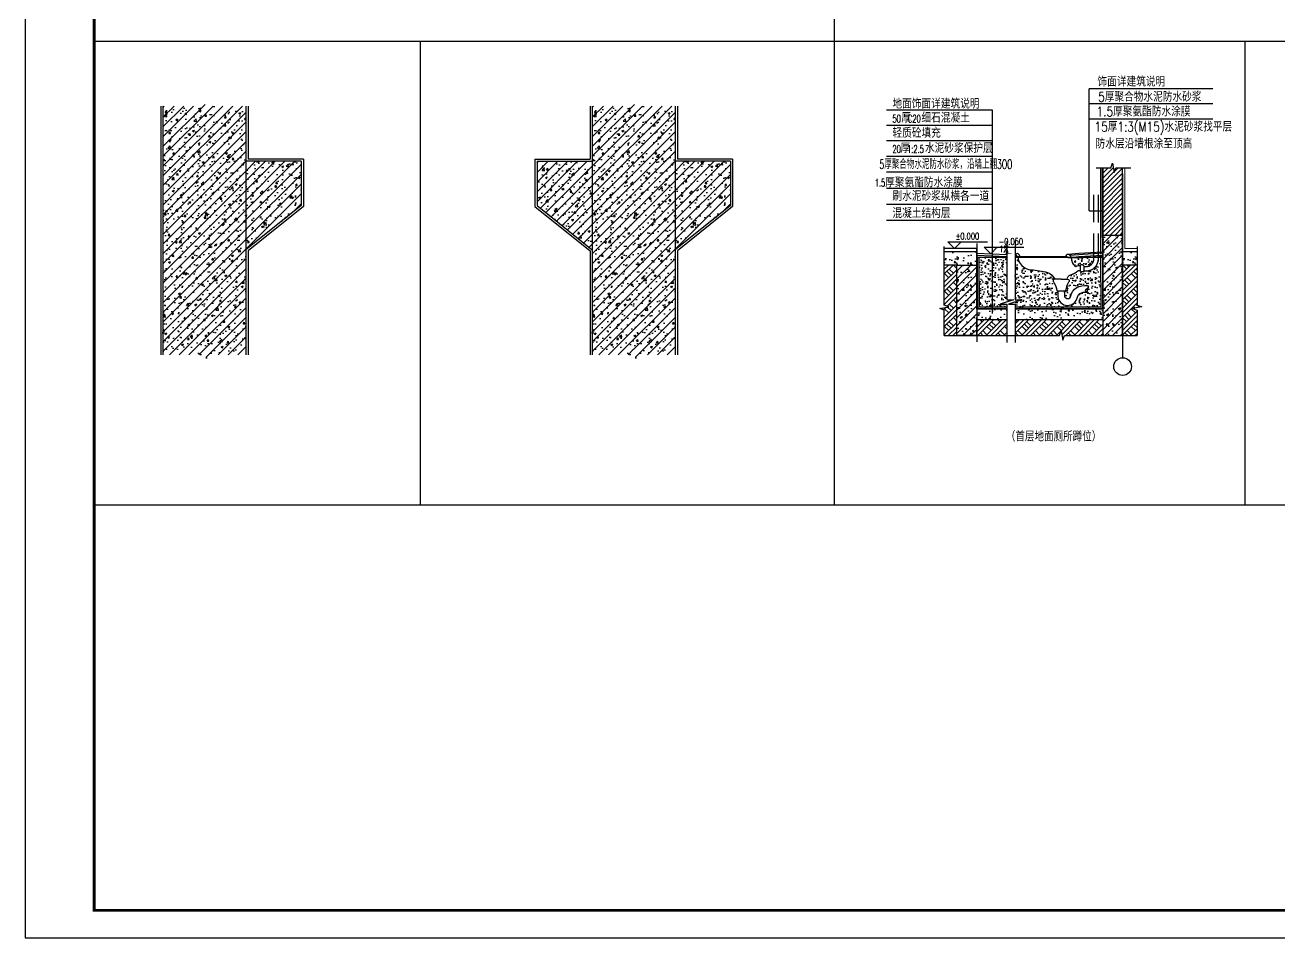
# Model space of a CAD drawing. Extents: x -1041549 to 749950, y -354245 to 17554.
# Drawn here: x 349908 to 361252, y -211190 to -202928 of the extents above; entities that cross this region are included whole.
import ezdxf
from ezdxf.enums import TextEntityAlignment as Align

# ---------------------------------------------------------------- set-up
doc = ezdxf.new("R2010")
doc.units = 0
doc.header["$LTSCALE"] = 1000
doc.header["$MEASUREMENT"] = 0
doc.linetypes.add('DASH', pattern=[0.35, 0.25, -0.1])
for name, color, linetype in [('08', 8, 'Continuous'), ('8', 8, 'Continuous'), ('9', 9, 'Continuous'), ('AXIS', 3, 'Continuous'), ('AXIS_TEXT', 7, 'Continuous'), ('DIM_ELEV', 3, 'Continuous'), ('DIM_SYMB', 3, 'Continuous'), ('DOTE', 1, 'Continuous'), ('PUB_DIM', 3, 'Continuous'), ('PUB_TEXT', 7, 'Continuous'), ('PUB_TITLE', 4, 'Continuous'), ('WALL', 4, 'Continuous'), ('填充', 8, 'Continuous')]:
    doc.layers.add(name, color=color, linetype=linetype)
doc.layers.add('看线', color=253, linetype='Continuous', lineweight=13)
doc.styles.add('_TCH_DIM', font='SIMPLEX', dxfattribs={"bigfont": 'GBCBIG'})
doc.styles.add('COMPLEX', font='COMPLEX')
doc.styles.add('HZ', font='rs.shx', dxfattribs={"width": 0.8, "bigfont": 'hztxt.shx'})
doc.styles.add('天正', font='SIMPLEX', dxfattribs={"width": 0.8, "bigfont": 'HZTXT'})
pattern_1 = [(50, (-901637.97, -373493.3), (91.0923345, -7.9695428), [9.525, -104.775]), (355, (-901637.97, -373493.3), (-17.621413, 95.5283214), [7.62, -83.82]), (100.451, (-901630.38, -373493.96), (73.471251, 87.558344), [8.095, -89.045]), (46.1842, (-901637.97, -373467.9), (135.53952, -21.021164), [14.2875, -157.1625]), (96.6356, (-901626.68, -373469.65), (118.702117, 123.712778), [12.1425, -133.5675]), (351.184, (-901637.97, -373467.9), (118.702303, 123.712559), [11.43, -125.73]), (21, (-901625.27, -373474.25), (75.80744, -51.1327593), [9.525, -104.775]), (326, (-901625.27, -373474.25), (30.901014, 92.093983), [7.62, -83.82]), (71.4514, (-901618.95, -373478.51), (106.7082454, 40.961429), [8.095, -89.045]), (37.5, (-901637.97, -373493.3), (1.5443016, 42.2775194), [0, -82.804, 0, -85.09, 0, -84.1375]), (7.5, (-901637.97, -373493.3), (33.4098313, 50.0902874), [0, -48.514, 0, -80.899, 0, -32.0675]), (327.5, (-901666.292, -373493.3), (67.7952976, -2.864372), [0, -31.75, 0, -99.06, 0, -131.445]), (317.5, (-901678.99, -373493.3), (74.0645907, 12.7132455), [0, -41.275, 0, -65.786, 0, -93.345])]
pattern_2 = [(45, (247189.365, -84725.1), (-44.194174, 44.194174), []), (50, (247189.37, -84725.1), (179.31505, -15.68803), [18.75, -206.25]), (355, (247189.37, -84725.1), (-34.68783, 188.04803), [15, -165]), (100.4514, (247204.3, -84726.4), (144.62735, 172.35989), [15.93505, -175.28553]), (46.1842, (247189.37, -84675.1), (266.81026, -41.37975), [28.125, -309.375]), (96.6356, (247211.6, -84678.55), (233.66568, 243.52947), [23.90257, -262.92825]), (351.1842, (247189.37, -84675.1), (233.6655, 243.52965), [22.5, -247.5]), (21, (247214.37, -84687.6), (149.22676, -100.65472), [18.75, -206.25]), (326, (247214.37, -84687.6), (60.82883, 181.28751), [15, -165]), (71.4514, (247226.8, -84695.99), (210.05566, 80.63262), [15.93505, -175.28553]), (37.5, (247189.365, -84725.1), (3.039964, 83.223463), [0, -163, 0, -167.5, 0, -165.625]), (7.5, (247189.365, -84725.1), (65.767384, 98.60293), [0, -95.5, 0, -159.25, 0, -63.125]), (327.5, (247133.615, -84725.1), (133.45561, -5.638718), [0, -62.5, 0, -195, 0, -258.75]), (317.5, (247108.62, -84725.1), (145.79654, 25.026246), [0, -81.25, 0, -129.5, 0, -183.75])]
pattern_3 = [(45, (251073.314, -84725.1), (-44.194174, 44.194174), []), (50, (251073.31, -84725.1), (179.31505, -15.68803), [18.75, -206.25]), (355, (251073.31, -84725.1), (-34.68783, 188.04803), [15, -165]), (100.4514, (251088.26, -84726.4), (144.62735, 172.35989), [15.93505, -175.28553]), (46.1842, (251073.31, -84675.1), (266.81026, -41.37975), [28.125, -309.375]), (96.6356, (251095.55, -84678.55), (233.66568, 243.52947), [23.90257, -262.92825]), (351.1842, (251073.31, -84675.1), (233.6655, 243.52965), [22.5, -247.5]), (21, (251098.31, -84687.6), (149.22676, -100.65472), [18.75, -206.25]), (326, (251098.31, -84687.6), (60.82883, 181.28751), [15, -165]), (71.4514, (251110.75, -84695.99), (210.05566, 80.63262), [15.93505, -175.28553]), (37.5, (251073.314, -84725.1), (3.039964, 83.223463), [0, -163, 0, -167.5, 0, -165.625]), (7.5, (251073.31, -84725.1), (65.767384, 98.60293), [0, -95.5, 0, -159.25, 0, -63.125]), (327.5, (251017.564, -84725.1), (133.45561, -5.638718), [0, -62.5, 0, -195, 0, -258.75]), (317.5, (250992.56, -84725.1), (145.79654, 25.026246), [0, -81.25, 0, -129.5, 0, -183.75])]

# ---------------------------------------------------------------- blocks, each defined once
blk = doc.blocks.new('_AXISO')
blk.add_circle((0, 0), 0.5)
at = {"layer": 'AXIS_TEXT', "style": 'COMPLEX', "width": 1.041667}
blk.add_attdef('A', text='', height=0.56, dxfattribs=at).set_placement((-0.25, -0.28), (0.25, -0.28), align=Align.FIT)
blk = doc.blocks.new('A$C86594536')
at = {"linetype": 'DASH'}
for p, q in [((705, 483), (705, 1089)), ((746, 481), (746, 1087)), ((617, 394), (618, 435))]:
    blk.add_line(p, q, dxfattribs=at)
for p, q in [((464, 521), (39, 521)), ((585, 387), (585, 449)), ((374, 213), (445, 213))]:
    blk.add_line(p, q)
for points in [[(746, 497, -0.447155), (617, 394, -0.399621)], [(705, 497, -0.461066), (618, 435, -7.531578)], [(584, 387, 0.207005), (617, 394, 0.244222)], [(585, 449, -0.282964), (618, 435, -0.109279)]]:
    blk.add_lwpolyline(points, format="xyb", dxfattribs=at)
for points in [[(410, 317), (351, 317, 0.833833), (343, 290, -0.114684), (369, 213, 0.914346), (374, 213)], [(410, 317), (468, 317, -0.833833), (476, 290, 0.114684), (450, 213, -0.914346), (445, 213)], [(440, 213), (440, 165, 0.840809), (496, 167, -0.220309), (550, 243, -0.124884), (647, 260)], [(647, 260, -0.596526), (640, 229, 0.846514), (638, 201, 0.359148), (645, 231, -3.00203)], [(379, 213), (379, 160, 0.870749), (556, 156, -0.207932), (579, 189, -0.166888), (638, 201)]]:
    blk.add_lwpolyline(points, format="xyb")
at = {"layer": 'WALL'}
for points in [[(39, 521, 0.116062), (22, 546, 0.853199), (1, 533, 0.414214), (16, 526, 0.391873), (138, 404, -0.039653), (286, 379, -0.207988), (351, 317)], [(464, 521, -0.787367), (467, 545, -0.343113), (493, 525, 0.008139), (505, 484, 0.229251), (542, 434, -0.116501), (585, 444)], [(463, 317, -0.00397), (463, 319, -0.228721), (494, 357, 0.085904), (560, 394, -0.278038), (585, 390)]]:
    blk.add_lwpolyline(points, format="xyb", dxfattribs=at)

msp = doc.modelspace()

# ---------------------------------------------------------------- hatches: boundary and pattern name
h = msp.add_hatch()
h.set_pattern_fill('钢筋混凝土', color=8, scale=25)
h.set_pattern_definition(pattern_2)
h.paths.add_polyline_path([(351906.1, -203661.7), (351568.1, -203661.7), (351549.5, -203714.2), (351531, -203609.2), (351511.8, -203661.7), (351156.1, -203661.7), (351156.1, -205913.7), (351511.8, -205913.7), (351531, -205861.2), (351549.5, -205966.2), (351568.1, -205913.7), (351906.1, -205913.7)])
h = msp.add_hatch()
h.set_pattern_fill('钢筋混凝土', color=8, scale=25)
h.set_pattern_definition(pattern_3)
h.paths.add_polyline_path([(355790, -203661.7), (355452, -203661.7), (355433.4, -203714.2), (355414.9, -203609.2), (355395.8, -203661.7), (355040, -203661.7), (355040, -205913.7), (355395.8, -205913.7), (355414.9, -205861.2), (355433.4, -205966.2), (355452, -205913.7), (355790, -205913.7)])
h = msp.add_hatch()
h.set_pattern_fill('钢筋混凝土', color=8, scale=25)
h.set_pattern_definition(pattern_2)
h.paths.add_polyline_path([(351906.1, -204961.4), (352406.1, -204561.4), (352406.1, -204161.4), (351906.1, -204161.4)])
h = msp.add_hatch()
h.set_pattern_fill('钢筋混凝土', color=8, scale=25)
h.set_pattern_definition(pattern_3)
h.paths.add_polyline_path([(354540, -204161.4), (355040, -204161.4), (355040, -204961.4), (354540, -204561.4)])
h = msp.add_hatch()
h.set_pattern_fill('钢筋混凝土', color=8, scale=25)
h.set_pattern_definition(pattern_3)
h.paths.add_polyline_path([(355790, -204961.4), (356290, -204561.4), (356290, -204161.4), (355790, -204161.4)])
h = msp.add_hatch()
h.set_pattern_fill('混凝土', color=8, scale=20)
h.set_pattern_definition([(50, (-916252.97, -377450.3), (143.452037, -12.550427), [15, -165]), (355, (-916252.97, -377450.3), (-27.750267, 150.438427), [12, -132]), (100.4514, (-916241.02, -377451.34), (115.701876, 137.887908), [12.748038, -140.228422]), (46.1842, (-916252.97, -377410.3), (213.44821, -33.103803), [22.5, -247.5]), (96.6356, (-916235.18, -377413.06), (186.93254, 194.823574), [19.122058, -210.3426]), (351.1842, (-916252.97, -377410.3), (186.93239, 194.82372), [18, -198]), (21, (-916232.97, -377420.3), (119.38141, -80.523778), [15, -165]), (326, (-916232.97, -377420.3), (48.663066, 145.030009), [12, -132]), (71.4514, (-916223.02, -377427.01), (168.044526, 64.5061), [12.748038, -140.228422]), (37.5, (-916252.97, -377450.3), (2.431971, 66.5787708), [0, -130.4, 0, -134, 0, -132.5]), (7.5, (-916252.97, -377450.3), (52.6139075, 78.8823424), [0, -76.4, 0, -127.4, 0, -50.5]), (327.5, (-916297.57, -377450.3), (106.7644872, -4.5109743), [0, -50, 0, -156, 0, -207]), (317.5, (-916317.57, -377450.3), (116.637234, 20.0209965), [0, -65, 0, -103.6, 0, -147])])
h.paths.add_polyline_path([(358225, -204980.5), (358225, -205100.5), (358338.8, -205100.5), (358518.8, -205100.5), (358518.8, -205000.5), (358518.8, -204980.5)])
h = msp.add_hatch()
h.set_pattern_fill('混凝土', color=8, scale=20)
h.set_pattern_definition([(50, (-914639.57, -377450.3), (143.452037, -12.550427), [15, -165]), (355, (-914639.57, -377450.3), (-27.750267, 150.438427), [12, -132]), (100.4514, (-914627.62, -377451.34), (115.701876, 137.887908), [12.748038, -140.228422]), (46.1842, (-914639.57, -377410.3), (213.44821, -33.103803), [22.5, -247.5]), (96.6356, (-914621.78, -377413.06), (186.93254, 194.823574), [19.122058, -210.3426]), (351.1842, (-914639.57, -377410.3), (186.93239, 194.82372), [18, -198]), (21, (-914619.57, -377420.3), (119.38141, -80.523778), [15, -165]), (326, (-914619.57, -377420.3), (48.663066, 145.030009), [12, -132]), (71.4514, (-914609.62, -377427.01), (168.044526, 64.5061), [12.748038, -140.228422]), (37.5, (-914639.57, -377450.3), (2.431971, 66.5787708), [0, -130.4, 0, -134, 0, -132.5]), (7.5, (-914639.57, -377450.3), (52.6139075, 78.8823424), [0, -76.4, 0, -127.4, 0, -50.5]), (327.5, (-914684.17, -377450.3), (106.7644872, -4.5109743), [0, -50, 0, -156, 0, -207]), (317.5, (-914704.17, -377450.3), (116.637234, 20.0209965), [0, -65, 0, -103.6, 0, -147])])
h.paths.add_polyline_path([(359838.4, -204980.5), (359838.4, -205100.5), (359952.2, -205100.5), (359970.1, -205100.5), (359970.1, -205000.5), (359970.1, -204980.5)])
h = msp.add_hatch()
h.set_pattern_fill('混凝土', color=8, scale=20)
h.set_pattern_definition([(50, (-916252.97, -377650.3), (143.452037, -12.550427), [15, -165]), (355, (-916252.97, -377650.3), (-27.750267, 150.438427), [12, -132]), (100.4514, (-916241.02, -377651.34), (115.701876, 137.887908), [12.748038, -140.228422]), (46.1842, (-916252.97, -377610.3), (213.44821, -33.103803), [22.5, -247.5]), (96.6356, (-916235.18, -377613.06), (186.93254, 194.823574), [19.122058, -210.3426]), (351.1842, (-916252.97, -377610.3), (186.93239, 194.82372), [18, -198]), (21, (-916232.97, -377620.3), (119.38141, -80.523778), [15, -165]), (326, (-916232.97, -377620.3), (48.663066, 145.030009), [12, -132]), (71.4514, (-916223.02, -377627.01), (168.044526, 64.5061), [12.748038, -140.228422]), (37.5, (-916252.97, -377650.3), (2.431971, 66.5787708), [0, -130.4, 0, -134, 0, -132.5]), (7.5, (-916252.97, -377650.3), (52.6139075, 78.8823424), [0, -76.4, 0, -127.4, 0, -50.5]), (327.5, (-916297.57, -377650.3), (106.7644872, -4.5109743), [0, -50, 0, -156, 0, -207]), (317.5, (-916317.57, -377650.3), (116.637234, 20.0209965), [0, -65, 0, -103.6, 0, -147])])
h.paths.add_polyline_path([(359659.5, -205592), (359659.5, -205500.9), (358867, -205500.9), (358867, -205592)])
h.paths.add_polyline_path([(358790.7, -205592), (358790.7, -205500.9), (358518.8, -205500.9), (358518.8, -205592)])
at = {"layer": '08'}
h = msp.add_hatch(dxfattribs=at)
h.set_pattern_fill('夯实土壤', color=8, scale=20, style=0)
h.set_pattern_definition([(45, (357629.43, -206328.37), (-79.479, 79.479), []), (45, (357671.43, -206328.37), (-79.479, 79.479), []), (45, (357713.43, -206328.37), (-79.479, 79.479), []), (135, (357629.43, -206328.37), (-79.479, -79.479), [53, -59.4]), (135, (357650.43, -206307.37), (-79.479, -79.479), [53, -59.4]), (135, (357671.43, -206286.37), (-79.479, -79.479), [53, -59.4])])
h.paths.add_polyline_path([(358338.8, -205100.5), (358225, -205100.5), (358225, -205462.8), (358267, -205477.7), (358183, -205492.5), (358225, -205507.8), (358225, -205739.1), (358338.8, -205739.1)])
h = msp.add_hatch(dxfattribs=at)
h.set_pattern_fill('夯实土壤', color=8, scale=20, style=0)
h.set_pattern_definition([(45, (357887.7, -206328.37), (-79.479, 79.479), []), (45, (357929.7, -206328.37), (-79.479, 79.479), []), (45, (357971.7, -206328.37), (-79.479, 79.479), []), (135, (357887.7, -206328.37), (-79.479, -79.479), [53, -59.4]), (135, (357908.7, -206307.37), (-79.479, -79.479), [53, -59.4]), (135, (357929.7, -206286.37), (-79.479, -79.479), [53, -59.4])])
h.paths.add_polyline_path([(359928.1, -205493.3), (360012.1, -205478.5), (359970.1, -205463.2), (359970.1, -205100.5), (359838.4, -205100.5), (359838.4, -205739.1), (359970.1, -205739.1), (359970.1, -205508.2)])
h = msp.add_hatch(dxfattribs=at)
h.set_pattern_fill('夯实土壤', color=8, scale=20, style=0)
h.set_pattern_definition([(45, (358011.7, -206329.37), (-79.479, 79.479), []), (45, (358053.7, -206329.37), (-79.479, 79.479), []), (45, (358095.7, -206329.37), (-79.479, 79.479), []), (135, (358011.7, -206329.37), (-79.479, -79.479), [53, -59.4]), (135, (358032.7, -206308.37), (-79.479, -79.479), [53, -59.4]), (135, (358053.7, -206287.37), (-79.479, -79.479), [53, -59.4])])
h.paths.add_polyline_path([(358867, -205600.2), (358867, -205740.1), (359266.2, -205740.1), (359281.5, -205698.1), (359296.3, -205782.1), (359311.2, -205740.1), (359659.5, -205740.1), (359659.2, -205600.2)])
h.paths.add_polyline_path([(358790.7, -205740.1), (358790.7, -205600.2), (358518.8, -205600.2), (358518.8, -205600.2), (358518.8, -205740.1)])
at = {"layer": '8'}
h = msp.add_hatch(dxfattribs=at)
h.set_pattern_fill('ANSI31', color=8, scale=20, style=0)
h.set_pattern_definition([(45, (357988.098, -206028.367), (-22.45064, 22.45064), [])])
h.paths.add_polyline_path([(359838.4, -204219.7), (359777.5, -204219.7), (359762.6, -204261.7), (359747.7, -204177.7), (359732.5, -204219.7), (359658.3, -204219.7), (359658.9, -204829.3), (359838.5, -204829.3)])
h = msp.add_hatch(dxfattribs=at)
h.set_pattern_fill('钢筋混凝土', color=8, scale=20, style=0)
h.set_pattern_definition([(45, (-916252.97, -377450.3), (-35.355339, 35.355339), []), (50, (-916252.97, -377450.3), (143.452037, -12.550427), [15, -165]), (355, (-916252.97, -377450.3), (-27.750267, 150.438427), [12, -132]), (100.4514, (-916241.02, -377451.34), (115.701876, 137.887908), [12.748038, -140.228422]), (46.1842, (-916252.97, -377410.3), (213.44821, -33.103803), [22.5, -247.5]), (96.6356, (-916235.18, -377413.06), (186.93254, 194.823574), [19.122058, -210.3426]), (351.1842, (-916252.97, -377410.3), (186.93239, 194.82372), [18, -198]), (21, (-916232.97, -377420.3), (119.38141, -80.523778), [15, -165]), (326, (-916232.97, -377420.3), (48.663066, 145.030009), [12, -132]), (71.4514, (-916223.02, -377427.01), (168.044526, 64.5061), [12.748038, -140.228422]), (37.5, (-916252.97, -377450.3), (2.431971, 66.5787708), [0, -130.4, 0, -134, 0, -132.5]), (7.5, (-916252.97, -377450.3), (52.6139075, 78.8823424), [0, -76.4, 0, -127.4, 0, -50.5]), (327.5, (-916297.57, -377450.3), (106.7644872, -4.5109743), [0, -50, 0, -156, 0, -207]), (317.5, (-916317.57, -377450.3), (116.637234, 20.0209965), [0, -65, 0, -103.6, 0, -147])])
h.paths.add_polyline_path([(359659.2, -205500.9), (359659.5, -205739.1), (359838.4, -205739.1), (359838.4, -204977.8), (359838.4, -204829.2), (359658.7, -204829.4)])
h = msp.add_hatch(dxfattribs=at)
h.set_pattern_fill('钢筋混凝土', color=8, scale=20, style=0)
h.set_pattern_definition([(45, (-916252.97, -377650.3), (-35.355339, 35.355339), []), (50, (-916252.97, -377650.3), (143.452037, -12.550427), [15, -165]), (355, (-916252.97, -377650.3), (-27.750267, 150.438427), [12, -132]), (100.4514, (-916241.02, -377651.34), (115.701876, 137.887908), [12.748038, -140.228422]), (46.1842, (-916252.97, -377610.3), (213.44821, -33.103803), [22.5, -247.5]), (96.6356, (-916235.18, -377613.06), (186.93254, 194.823574), [19.122058, -210.3426]), (351.1842, (-916252.97, -377610.3), (186.93239, 194.82372), [18, -198]), (21, (-916232.97, -377620.3), (119.38141, -80.523778), [15, -165]), (326, (-916232.97, -377620.3), (48.663066, 145.030009), [12, -132]), (71.4514, (-916223.02, -377627.01), (168.044526, 64.5061), [12.748038, -140.228422]), (37.5, (-916252.97, -377650.3), (2.431971, 66.5787708), [0, -130.4, 0, -134, 0, -132.5]), (7.5, (-916252.97, -377650.3), (52.6139075, 78.8823424), [0, -76.4, 0, -127.4, 0, -50.5]), (327.5, (-916297.57, -377650.3), (106.7644872, -4.5109743), [0, -50, 0, -156, 0, -207]), (317.5, (-916317.57, -377650.3), (116.637234, 20.0209965), [0, -65, 0, -103.6, 0, -147])])
h.paths.add_polyline_path([(358338.8, -205100.5), (358518.8, -205100.5), (358518.8, -205739.1), (358338.8, -205739.1)])
at = {"layer": '填充'}
h = msp.add_hatch(dxfattribs=at)
h.set_pattern_fill('AR-CONC', color=256, scale=50, style=0)
h.set_pattern_definition(pattern_1)
h.paths.add_polyline_path([(358790.7, -205030.5), (358539.8, -205030.5), (358544, -205479.9), (358790.7, -205479.9), (358790.7, -205453.8), (358730.7, -205453.8), (358850.7, -205413.8), (358790.7, -205413.8)])
h = msp.add_hatch(dxfattribs=at)
h.set_pattern_fill('AR-CONC', color=256, scale=50, style=0)
h.set_pattern_definition(pattern_1)
h.paths.add_polyline_path([(359223.3, -205229.6, 0.2079881), (359158.3, -205167.2, 0.0396526), (359010.9, -205142.8, -0.3699991), (358889.7, -205030.5), (358867, -205030.5), (358867, -205413.8), (358927, -205413.8), (358807, -205453.8), (358867, -205453.8), (358867, -205479.9), (359640.7, -205479.9), (359637.3, -205030.5), (359618.6, -205030.5), (359618.6, -205052.6, -0.4395976), (359489.7, -205152.5, -0.2054019), (359457.3, -205159.6), (359457.3, -205156, 0.2780382), (359432.7, -205151.9, -0.0859037), (359366.6, -205189.5, 0.2287215), (359336.1, -205227.1, 0.0039702), (359335.8, -205229.6), (359341.2, -205229.6, -0.8338328), (359348.3, -205256.1, 0.1146843), (359322.9, -205333.3, -0.9143457), (359317.8, -205333.3), (359312.7, -205333.3), (359312.7, -205381.4, 0.8135496), (359368.3, -205381.4, -0.2246495), (359422.5, -205303.4, -0.1248844), (359520.1, -205286.1, -0.4998873), (359517.9, -205315.4, -0.3591475), (359510.9, -205345, 0.1668882), (359451.4, -205357.1, 0.207932), (359428.7, -205389.9, -0.8707488), (359251.8, -205385.9), (359251.8, -205333.3), (359246.7, -205333.3, -0.9143457), (359241.6, -205333.3, 0.1146843), (359216.2, -205256.1, -0.8338328)])
h.paths.add_polyline_path([(359578, -205049.8), (359578, -205030.5), (359494.5, -205030.5), (359442.3, -205034), (359368.5, -205031.8, 0.0060739), (359377.8, -205062.5, 0.2292511), (359414.4, -205112.3, -0.1165009), (359457.3, -205102.1), (359457.3, -205097.6, -0.2829642), (359490.6, -205111.8, 0.4610664)], flags=17)

# ---------------------------------------------------------------- linework, layer by layer
at = {"color": 8}
for p, q in [((357227.4, -196589.8), (357227.4, -203077)), ((368358.3, -203077), (350533.3, -203077)), ((353483.5, -203077), (353483.5, -207273.4)), ((357227.4, -203077), (357227.4, -207273.4)), ((360943.2, -203077), (360943.2, -207273.4)), ((358518.8, -204950.5), (358225, -204950.5)), ((368358.3, -207273.4), (350533.3, -207273.4))]:
    msp.add_line(p, q, dxfattribs=at)
for points in [[(358518.8, -205000.5), (358518.8, -204950.5)], [(358518.8, -205010.6), (358790.7, -205022.4)], [(358866.3, -205020.5), (359142.8, -205024.8), (359442.3, -205034), (359654.9, -205019.7)]]:
    msp.add_lwpolyline(points)
at = {"color": 2}
for points in [[(359344, -205001.4), (359441.6, -204994), (359652.2, -204979.8)], [(358518.8, -204993.3), (358790.7, -205005.5)], [(359360.1, -205010.5), (359441.8, -205004), (359652.9, -204989.7)], [(359368.2, -205030.5), (359442.1, -205024), (359654.2, -205009.7)]]:
    msp.add_lwpolyline(points, dxfattribs=at)
at = {"layer": '08'}
msp.add_line((359970.1, -205100.5), (359838.4, -205100.5), dxfattribs=at)
at = {"layer": '9'}
msp.add_line((358518.8, -204980.5), (358225, -204980.5), dxfattribs=at)
at = {"layer": 'AXIS'}
msp.add_line((359838.4, -205739.1), (359838.4, -205939.1), dxfattribs=at)
at = {"layer": 'DIM_ELEV'}
for p, q in [((358317.4, -204950.5), (358257.4, -204890.5)), ((358257.4, -204890.5), (358616, -204890.5)), ((358317.4, -204950.5), (358377.4, -204890.5)), ((358644.5, -204998.9), (358584.5, -204938.9)), ((358584.5, -204938.9), (358943.1, -204938.9)), ((358644.5, -204998.9), (358704.5, -204938.9))]:
    msp.add_line(p, q, dxfattribs=at)
at = {"layer": 'DIM_SYMB'}
msp.add_lwpolyline([(358679.7, -204986.9, 0, 0, 0), (358839.5, -204995.5, 0, 16, 0), (358779.6, -204992.2, 0, 0, 0)], format="xyseb", dxfattribs=at)
at = {"layer": 'DOTE', "ltscale": 0.2}
for p, q in [((359838.4, -204275.5), (359838.4, -205817.2)), ((358518.8, -204905.9), (358518.8, -205796.1)), ((359838.4, -204977.8), (359838.4, -205881.3))]:
    msp.add_line(p, q, dxfattribs=at)
at = {"layer": 'PUB_DIM'}
for p, q in [((359535.5, -204608.9), (359535.5, -203505)), ((360653.1, -203505), (359535.5, -203505)), ((358660.7, -203699.7), (357700.5, -203699.7)), ((358660.7, -205539.3), (358660.7, -203699.7)), ((360653.1, -203642.5), (359535.5, -203642.5)), ((358660.7, -203837.2), (357700.5, -203837.2)), ((360653.1, -203780), (359535.5, -203780)), ((358660.7, -203974.7), (357700.5, -203974.7)), ((358660.7, -204117.5), (357700.5, -204117.5)), ((358660.7, -204260.9), (357700.5, -204260.9)), ((358660.7, -204408), (357700.5, -204408)), ((358660.7, -204551.2), (357700.5, -204551.2)), ((359535.5, -204608.9), (359658.6, -204608.8)), ((358660.7, -204696.6), (357700.5, -204696.6))]:
    msp.add_line(p, q, dxfattribs=at)
for points in [[(359598.3, -204219.7), (359732.5, -204219.7), (359747.7, -204177.7), (359762.6, -204261.7), (359777.5, -204219.7), (359911.6, -204219.7)], [(358225, -205739.1), (358225, -205507.8), (358183, -205492.5), (358267, -205477.7), (358225, -205462.8), (358225, -204931.5)], [(358790.7, -204883.8), (358790.7, -205413.8), (358850.7, -205413.8), (358730.7, -205453.8), (358790.7, -205453.8), (358790.7, -205799.7)], [(358867, -204883.8), (358867, -205413.8), (358927, -205413.8), (358807, -205453.8), (358867, -205453.8), (358867, -205799.7)], [(359970.1, -204932.3), (359970.1, -205463.2), (360012.1, -205478.5), (359928.1, -205493.3), (359970.1, -205508.2), (359970.1, -205739.1)], [(358225, -205739.1), (359266.2, -205739.1), (359281.5, -205697.1), (359296.3, -205781.1), (359311.2, -205739.1), (359970.1, -205739.1)]]:
    msp.add_lwpolyline(points, dxfattribs=at)
at = {"layer": 'PUB_TITLE'}
msp.add_lwpolyline([(349908.3, -211189.8), (370933.3, -211189.8), (370933.3, -196339.8), (349908.3, -196339.8)], close=True, dxfattribs=at)
msp.add_lwpolyline([(349908.3, -211189.8), (370933.3, -211189.8), (370933.3, -196339.8), (349908.3, -196339.8)], close=True, dxfattribs=at)
at = {"layer": 'PUB_TITLE', "const_width": 25}
msp.add_lwpolyline([(350533.3, -210939.8), (370683.3, -210939.8), (370683.3, -196589.8), (350533.3, -196589.8)], close=True, dxfattribs=at)
msp.add_lwpolyline([(350533.3, -210939.8), (370683.3, -210939.8), (370683.3, -196589.8), (350533.3, -196589.8)], close=True, dxfattribs=at)
at = {"layer": 'WALL', "color": 8}
for p, q in [((351136.1, -203661.7), (351136.1, -205913.7)), ((351926.1, -203661.7), (351926.1, -204141.4)), ((355020, -203661.7), (355020, -204141.4)), ((355810, -203661.7), (355810, -204141.4)), ((352426.1, -204141.4), (351926.1, -204141.4)), ((352426.1, -204141.4), (352426.1, -204571)), ((354520, -204141.4), (355020, -204141.4)), ((354520, -204141.4), (354520, -204571)), ((356310, -204141.4), (355810, -204141.4)), ((356310, -204141.4), (356310, -204571)), ((352426.1, -204571), (351926.1, -204971)), ((354520, -204571), (355020, -204971)), ((356310, -204571), (355810, -204971)), ((351926.1, -204971), (351926.1, -205913.7)), ((355020, -204971), (355020, -205913.7)), ((355810, -204971), (355810, -205913.7))]:
    msp.add_line(p, q, dxfattribs=at)
at = {"layer": 'WALL'}
for p, q in [((351156.1, -203661.7), (351156.1, -205913.7)), ((351906.1, -203661.7), (351906.1, -205913.7)), ((355040, -203661.7), (355040, -205913.7)), ((355790, -203661.7), (355790, -205913.7)), ((352406.1, -204161.4), (351906.1, -204161.4)), ((352406.1, -204161.4), (352406.1, -204561.4)), ((354540, -204161.4), (355040, -204161.4)), ((354540, -204161.4), (354540, -204561.4)), ((356290, -204161.4), (355790, -204161.4)), ((356290, -204161.4), (356290, -204561.4)), ((352406.1, -204561.4), (351906.1, -204961.4)), ((354540, -204561.4), (355040, -204961.4)), ((356290, -204561.4), (355790, -204961.4)), ((359970.1, -204980.5), (359838.4, -204980.5)), ((358790.7, -205030.5), (358518.8, -205030.5)), ((359652.6, -205030.5), (358867, -205030.5)), ((359659.5, -205500.9), (359659.5, -205739.1)), ((358867, -205592), (359659.3, -205592))]:
    msp.add_line(p, q, dxfattribs=at)
at = {"layer": 'WALL', "ltscale": 4}
for p, q in [((359838.4, -205739.1), (359838.4, -204219.7)), ((358225, -205600.9), (358225, -205600.9))]:
    msp.add_line(p, q, dxfattribs=at)
at = {"layer": 'WALL'}
for points in [[(359658.3, -204219.7), (359659.2, -205500.9), (358867, -205500.9)], [(358790.7, -205500.9), (358518.8, -205500.9), (358518.8, -205000.5)], [(358338.8, -205100.5), (358225, -205100.5)], [(358518.8, -205739.1), (358518.8, -205592), (358790.7, -205592)]]:
    msp.add_lwpolyline(points, dxfattribs=at)
at = {"layer": 'WALL', "ltscale": 4}
msp.add_lwpolyline([(359658.9, -204829.4), (359838.4, -204829.2)], dxfattribs=at)
at = {"layer": 'WALL'}
msp.add_lwpolyline([(358338.8, -205100.5), (358518.8, -205100.5), (358518.8, -205739.1), (358338.8, -205739.1)], close=True, dxfattribs=at)
at = {"layer": '看线'}
for p, q in [((359638.3, -204774.9), (359638.3, -204219.7)), ((359649.3, -204219.7), (359653.3, -205491.9)), ((359858.4, -204219.7), (359858.4, -204950.5)), ((359970.1, -204950.5), (359858.4, -204950.5)), ((358528.5, -205030.5), (358532, -205482.9)), ((358539.8, -205030.5), (358544, -205479.9)), ((359637.3, -205030.5), (359640.7, -205479.9)), ((358790.7, -205491.9), (358541, -205491.9)), ((358790.7, -205479.9), (358544, -205479.9)), ((359640.7, -205479.9), (358867, -205479.9)), ((359653.3, -205491.9), (358867, -205491.9))]:
    msp.add_line(p, q, dxfattribs=at)
msp.add_lwpolyline([(359638.3, -204219.7), (359638.3, -205000.5)], dxfattribs=at)
msp.add_arc((358541, -205482.9), 9, 180.00002, 270.00002, dxfattribs=at)

# ---------------------------------------------------------------- block references
msp.add_blockref('A$C86594536', (358872.7, -205546.4))
at = {"layer": 'AXIS', "xscale": 160, "yscale": 160, "zscale": 160}
msp.add_blockref('_AXISO', (359838.4, -206019.1), dxfattribs=at)

# ---------------------------------------------------------------- texts
at = {"layer": 'DIM_SYMB', "color": 7, "style": 'HZ', "width": 0.8}
msp.add_text('（首层地面厕所蹲位）', height=80, dxfattribs=at).set_placement((358781.3, -206695.5, 4720.5))
at = {"layer": 'PUB_TEXT'}
for s, height, style, width, p in [('饰面详建筑说明', 87.5, '天正', 0.8, (359610.6, -203484.6)), ('地面饰面详建筑说明', 87.5, '天正', 0.8, (357755.7, -203684.6)), ('5厚聚合物水泥防水砂浆', 87.5, '天正', 0.8, (359616.3, -203622.1)), ('厚', 87.5, '天正', 0.8, (357835.7, -203811)), ('细石混凝土', 87.5, '天正', 0.8, (358017.7, -203811)), ('1.5厚聚氨酯防水涂膜', 87.5, '天正', 0.8, (359602.2, -203754.9)), ('50', 70, '天正', 0.6, (357755.7, -203811)), ('C20', 70, '天正', 0.6, (357895.7, -203811)), ('15厚1:3(M15)水泥砂浆找平层', 87.5, '天正', 0.8, (359583.3, -203892.4)), ('轻质砼填充', 87.5, '天正', 0.8, (357755.7, -203948.5)), ('防水层沿墙根涂至顶高', 87.5, '天正', 0.8, (359593.7, -204045.6)), ('20', 70, '天正', 0.6, (357755.7, -204086)), ('厚', 87.5, '天正', 0.8, (357827.7, -204086)), ('1:2.5', 70, '天正', 0.6, (357887.7, -204086)), ('水泥砂浆保护层', 87.5, '天正', 0.8, (358049.7, -204086)), ('5厚聚合物水泥防水砂浆，沿墙上翻3OO', 84, '天正', 0.6, (357638.6, -204230.1)), ('厚聚氨酯防水涂膜', 87.5, '天正', 0.8, (357690.2, -204396.7)), ('1.5', 70, '天正', 0.6, (357595.3, -204390.9)), ('刷水泥砂浆纵横各一道', 87.5, '天正', 0.8, (357755.7, -204519.3)), ('混凝土结构层', 87.5, '天正', 0.8, (357755.7, -204674.4)), ('%%P0.000', 59.5, '_TCH_DIM', 0.705882, (358328, -204869.5))]:
    msp.add_text(s, height=height, dxfattribs=dict(at, style=style, width=width)).set_placement(p)
at = {"layer": 'PUB_TEXT', "color": 7, "style": '_TCH_DIM', "width": 0.705882}
msp.add_text('-0.050', height=59.5, dxfattribs=at).set_placement((358717.1, -204917.9))
msp.add_text('1%%%', height=59.5, rotation=356.93081, dxfattribs=at).set_placement((358720.3, -204983.2))

doc.saveas('drawing.dxf')
